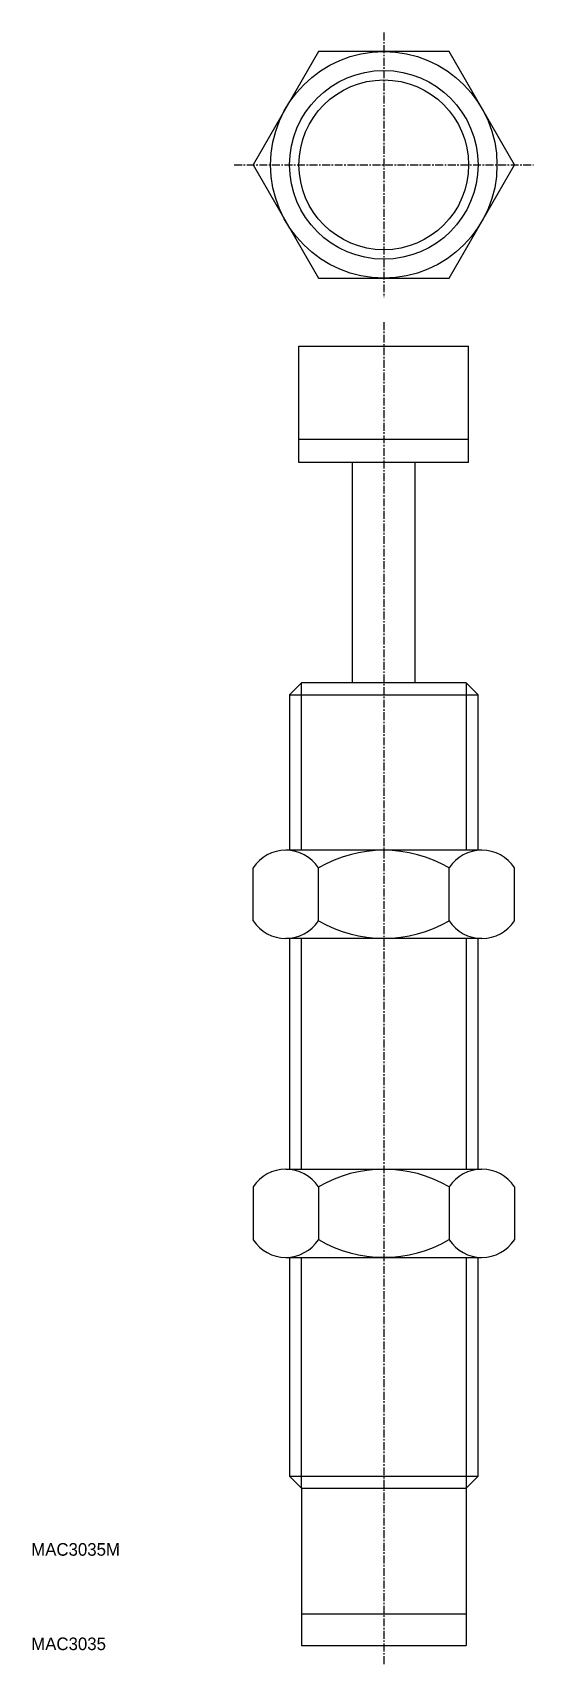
# Model space of a CAD drawing. Extents: x 16 to 96, y 5 to 264.
import ezdxf

# ---------------------------------------------------------------- set-up
doc = ezdxf.new("R2010")
doc.units = 0
doc.linetypes.add('CENTER', pattern=[2, 1.25, -0.25, 0.25, -0.25])
doc.layers.get('0').update_dxf_attribs({"linetype": 'CONTINUOUS'})
doc.layers.add('CENTER', color=1, linetype='CENTER')

msp = doc.modelspace()

# ---------------------------------------------------------------- linework, layer by layer
at = {"color": 7, "linetype": 'CONTINUOUS'}
for p, q in [((61.8, 260.87), (51.4, 242.86)), ((82.6, 260.87), (61.8, 260.87)), ((93, 242.86), (82.6, 260.87)), ((51.4, 242.86), (61.8, 224.85)), ((82.6, 224.85), (93, 242.86)), ((61.8, 224.85), (82.6, 224.85)), ((58.7, 214.06), (85.7, 214.06)), ((58.7, 195.56), (58.7, 214.06)), ((85.7, 195.56), (85.7, 214.06)), ((58.7, 199.26), (85.7, 199.26)), ((85.7, 195.56), (58.7, 195.56)), ((67.2, 160.56), (67.2, 195.56)), ((77.2, 160.56), (77.2, 195.56)), ((57.2, 158.66), (59.1, 160.56)), ((57.2, 158.66), (57.2, 133.93)), ((57.2, 158.66), (87.2, 158.66)), ((85.31, 160.56), (59.1, 160.56)), ((85.31, 160.56), (87.2, 158.66)), ((87.2, 133.93), (87.2, 158.66)), ((87.8, 133.93), (56.6, 133.93)), ((51.4, 122.73), (51.4, 131.13)), ((61.8, 122.73), (61.8, 131.13)), ((82.6, 122.73), (82.6, 131.13)), ((93, 122.73), (93, 131.13)), ((87.8, 119.93), (56.6, 119.93)), ((57.2, 119.93), (57.2, 83.24)), ((87.2, 83.24), (87.2, 119.93)), ((56.6, 83.24), (87.8, 83.24)), ((51.4, 80.44), (51.4, 72.04)), ((61.8, 80.44), (61.8, 72.04)), ((82.6, 80.44), (82.6, 72.04)), ((93, 80.44), (93, 72.04)), ((56.6, 69.24), (87.8, 69.24)), ((57.2, 69.24), (57.2, 34.45)), ((87.2, 34.45), (87.2, 69.24)), ((57.2, 34.45), (87.2, 34.45)), ((59.1, 32.56), (57.2, 34.45)), ((87.2, 34.45), (85.31, 32.56)), ((59.1, 32.56), (59.1, 7.56)), ((59.1, 32.56), (85.31, 32.56)), ((85.31, 32.56), (85.31, 7.56)), ((59.1, 12.56), (85.31, 12.56)), ((59.1, 7.56), (85.31, 7.56))]:
    msp.add_line(p, q, dxfattribs=at)
at = {"color": 3, "linetype": 'CONTINUOUS'}
for p, q in [((59.1, 133.93), (59.1, 160.56)), ((85.31, 160.56), (85.31, 133.93)), ((59.1, 83.24), (59.1, 119.93)), ((85.31, 119.93), (85.31, 83.24)), ((59.1, 32.56), (59.1, 69.24)), ((85.31, 69.24), (85.31, 32.56))]:
    msp.add_line(p, q, dxfattribs=at)
at = {"color": 7, "linetype": 'CONTINUOUS'}
for radius in [18.01, 15, 13.5]:
    msp.add_circle((72.2, 242.86), radius, dxfattribs=at)
for centre, radius, start, end in [((56.6, 127.7), 6.23, 90, 146.6015), ((56.6, 127.7), 6.23, 33.3985, 90), ((72.2, 113.22), 20.71, 59.863, 120.137), ((87.8, 127.7), 6.23, 90, 146.6015), ((87.8, 127.7), 6.23, 33.3985, 90), ((56.6, 126.16), 6.23, 213.3985, 270), ((56.6, 126.16), 6.23, 270, 326.6015), ((72.2, 140.64), 20.71, 239.863, 300.137), ((87.8, 126.16), 6.23, 213.3985, 270), ((87.8, 126.16), 6.23, 270, 326.6015), ((56.6, 77.01), 6.23, 90, 146.6015), ((56.6, 77.01), 6.23, 33.3985, 90), ((72.2, 62.53), 20.71, 59.863, 120.137), ((87.8, 77.01), 6.23, 90, 146.6015), ((87.8, 77.01), 6.23, 33.3985, 90), ((56.6, 75.47), 6.23, 213.3985, 270), ((56.6, 75.47), 6.23, 270, 326.6015), ((72.2, 89.96), 20.71, 239.863, 300.137), ((87.8, 75.47), 6.23, 213.3985, 270), ((87.8, 75.47), 6.23, 270, 326.6015)]:
    msp.add_arc(centre, radius, start, end, dxfattribs=at)
at = {"layer": 'CENTER', "color": 1, "linetype": 'CENTER'}
for p, q in [((72.2, 263.87), (72.2, 221.85)), ((48.4, 242.86), (96, 242.86)), ((72.2, 217.86), (72.2, 4.56))]:
    msp.add_line(p, q, dxfattribs=at)

# ---------------------------------------------------------------- texts
at = {"color": 7, "linetype": 'CONTINUOUS'}
for s, p in [('MAC3035M', (16.1, 21.82)), ('MAC3035', (16.1, 6.82))]:
    msp.add_text(s, height=2, dxfattribs=at).set_placement(p)

doc.saveas('drawing.dxf')
